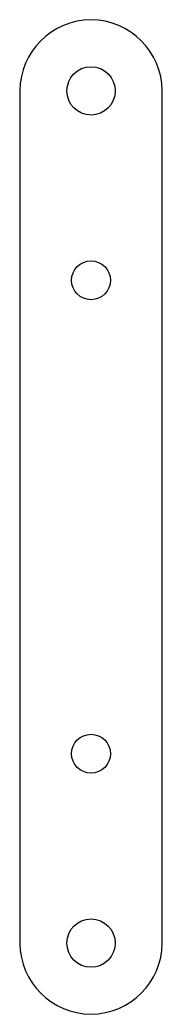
# Model space of a CAD drawing. Header units: metres. Extents: x -121 to -91, y 74 to 284.
import ezdxf

# ---------------------------------------------------------------- set-up
doc = ezdxf.new("R2010")
doc.units = ezdxf.units.M

msp = doc.modelspace()

# ---------------------------------------------------------------- linework, layer by layer
at = {"color": 7}
for p, q in [((-121.04, 269.49), (-121.04, 89.49)), ((-91.04, 89.49), (-91.04, 269.49))]:
    msp.add_line(p, q, dxfattribs=at)
for centre, radius in [((-106.04, 269.49), 5.1), ((-106.04, 229.49), 4.1), ((-106.04, 129.49), 4.1), ((-106.04, 89.49), 5.1)]:
    msp.add_circle(centre, radius, dxfattribs=at)
for centre, start, end in [((-106.04, 269.49), 0, 180), ((-106.04, 89.49), 180, 0)]:
    msp.add_arc(centre, 15, start, end, dxfattribs=at)

doc.saveas('drawing.dxf')
